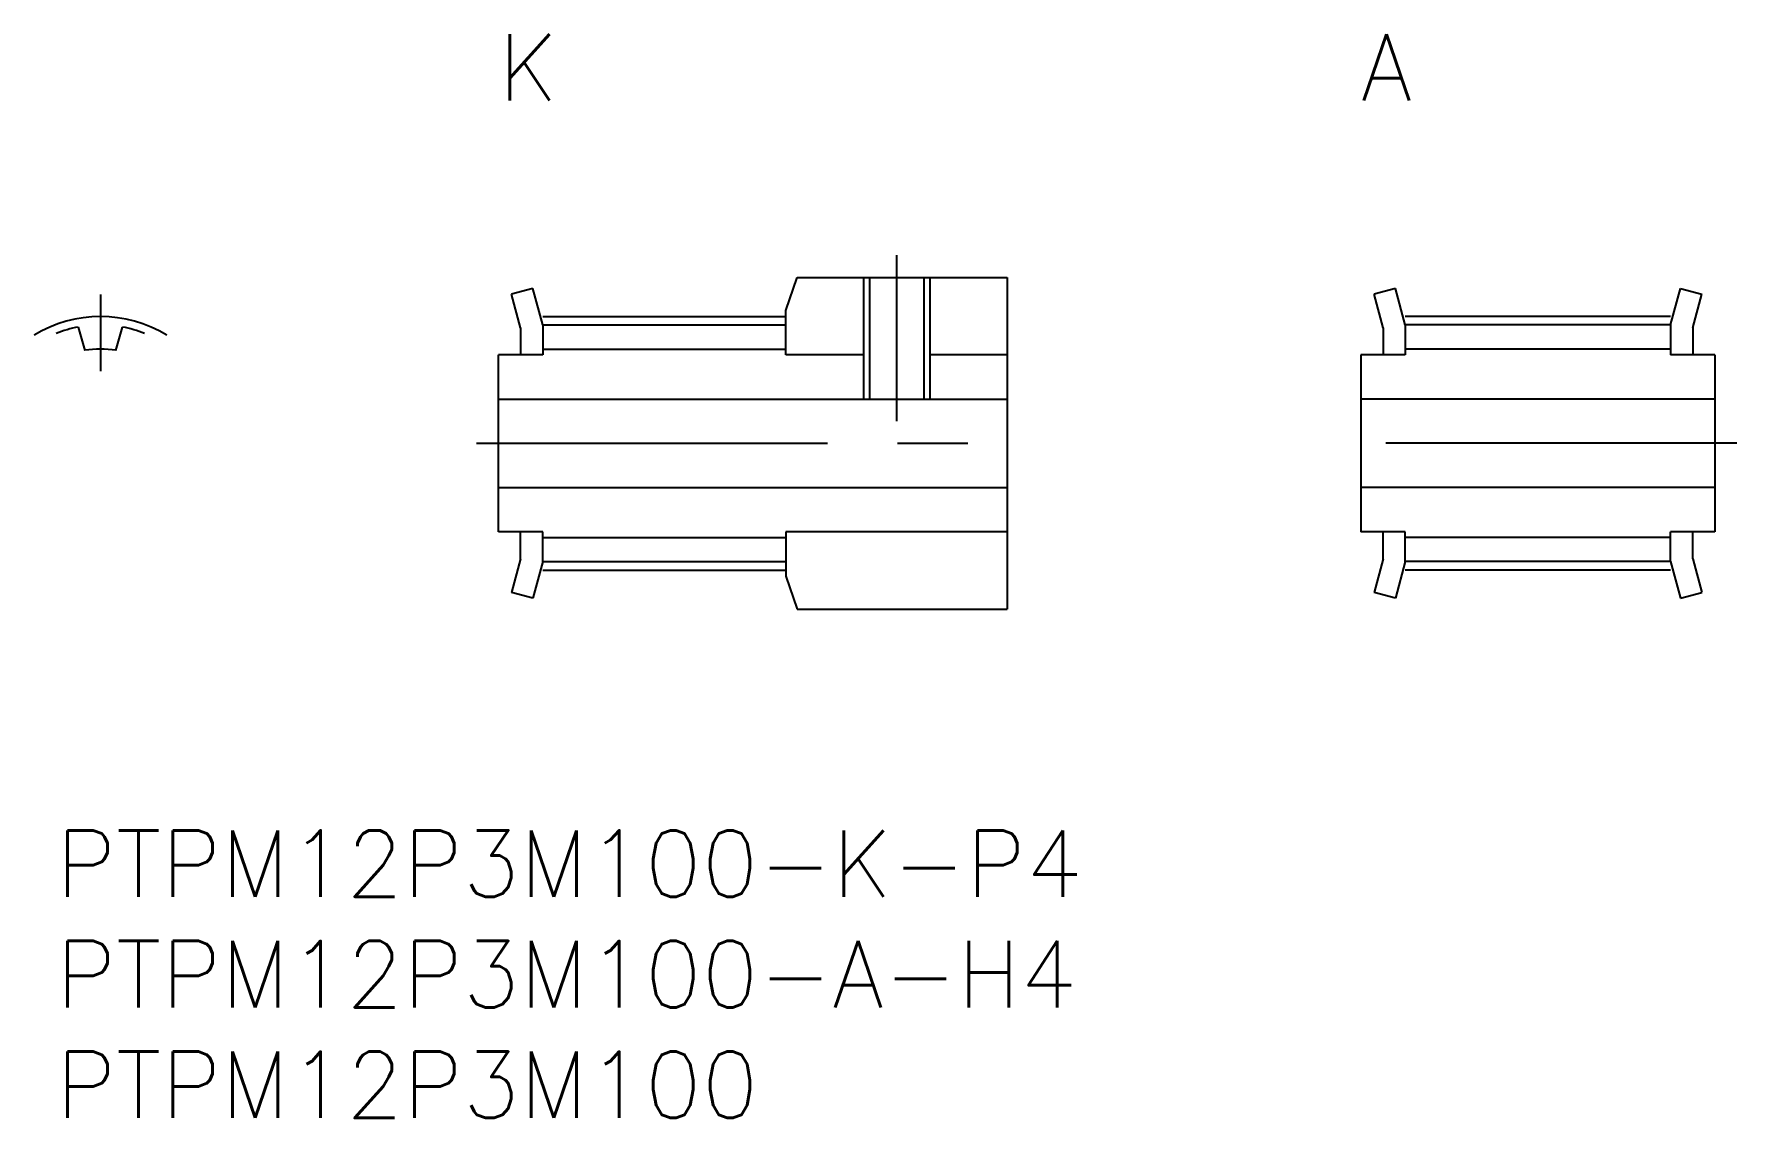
# Model space of a CAD drawing. Extents: x -1 to 76, y -13 to 36.
import ezdxf

# ---------------------------------------------------------------- set-up
doc = ezdxf.new("R2010")
doc.units = 0
doc.header["$LTSCALE"] = 0.5
doc.linetypes.add('CENTER', pattern=[50.8, 31.75, -6.35, 6.35, -6.35])
for name, color, linetype in [('MSM_CENTER', 1, 'CENTER'), ('MSM_CONTINUOUS', 7, 'CONTINUOUS'), ('MSM_NARROW', 5, 'CONTINUOUS'), ('MSM_PART_NUMBER', 7, 'CONTINUOUS')]:
    doc.layers.add(name, color=color, linetype=linetype)
doc.styles.get("Standard").update_dxf_attribs({"font": 'txt.shx', "height": 3, "bigfont": 'bigfont.shx'})

# ---------------------------------------------------------------- blocks, each defined once
blk = doc.blocks.new('*U97')
at = {"layer": 'MSM_PART_NUMBER'}
blk.add_text('PTPM12P3M100-K-P4', height=3, dxfattribs=at).set_placement((0, -3))
blk = doc.blocks.new('*U98')
at = {"layer": 'MSM_PART_NUMBER'}
blk.add_text('PTPM12P3M100-A-H4', height=3, dxfattribs=at).set_placement((0, -8))
blk = doc.blocks.new('*U99')
at = {"layer": 'MSM_PART_NUMBER'}
blk.add_text('PTPM12P3M100', height=3, dxfattribs=at).set_placement((0, -13))
blk = doc.blocks.new('*U100')
at = {"layer": 'MSM_PART_NUMBER'}
blk.add_text('K', height=3, dxfattribs=at).set_placement((20, 33))
blk = doc.blocks.new('*U101')
at = {"layer": 'MSM_PART_NUMBER'}
blk.add_text('A', height=3, dxfattribs=at).set_placement((59, 33))

msp = doc.modelspace()

# ---------------------------------------------------------------- linework, layer by layer
at = {"layer": 'MSM_CENTER'}
for p, q in [((38, 26), (38, 18.5)), ((2, 24.23), (2, 20.76)), ((22, 23.23), (33, 23.23)), ((73, 23.23), (61, 23.23)), ((19, 17.5), (44, 17.5)), ((76, 17.5), (58, 17.5)), ((22, 11.77), (33, 11.77)), ((73, 11.77), (61, 11.77))]:
    msp.add_line(p, q, dxfattribs=at)
msp.add_arc((2, 17.5), 5.73, 58.42863, 121.57137, dxfattribs=at)
at = {"layer": 'MSM_CONTINUOUS'}
for p, q in [((33, 23.5), (33.5, 25)), ((33.5, 25), (43, 25)), ((36.77, 25), (36.77, 19.5)), ((39.229, 25), (39.229, 19.5)), ((43, 25), (43, 10)), ((21.558, 24.5), (20.592, 24.241)), ((21, 22.718), (20.592, 24.241)), ((22, 22.85), (21.558, 24.5)), ((60.558, 24.5), (59.592, 24.241)), ((60, 22.718), (59.592, 24.241)), ((61, 22.85), (60.558, 24.5)), ((73, 22.85), (73.442, 24.5)), ((73.442, 24.5), (74.408, 24.241)), ((74, 22.718), (74.408, 24.241)), ((33, 21.5), (33, 23.5)), ((1, 22.756), (1.3, 21.702)), ((2.7, 21.702), (3, 22.756)), ((21, 22.718), (21, 21.5)), ((22, 22.85), (33, 22.85)), ((22, 22.85), (22, 21.5)), ((60, 22.718), (60, 21.5)), ((61, 22.85), (61, 21.5)), ((73, 22.85), (61, 22.85)), ((73, 22.85), (73, 21.5)), ((74, 22.718), (74, 21.5)), ((22, 21.76), (33, 21.76)), ((73, 21.76), (61, 21.76)), ((20, 13.5), (20, 21.5)), ((22, 21.5), (20, 21.5)), ((36.5, 21.5), (33, 21.5)), ((43, 21.5), (39.5, 21.5)), ((61, 21.5), (59, 21.5)), ((59, 21.5), (59, 13.5)), ((75, 21.5), (73, 21.5)), ((75, 21.5), (75, 13.5)), ((20, 19.5), (43, 19.5)), ((75, 19.5), (59, 19.5)), ((20, 15.5), (43, 15.5)), ((75, 15.5), (59, 15.5)), ((22, 13.5), (20, 13.5)), ((21, 12.282), (21, 13.5)), ((22, 12.15), (22, 13.5)), ((22, 13.24), (33, 13.24)), ((33, 13.5), (33, 11.5)), ((43, 13.5), (33, 13.5)), ((61, 13.5), (59, 13.5)), ((60, 12.282), (60, 13.5)), ((61, 12.15), (61, 13.5)), ((73, 13.24), (61, 13.24)), ((75, 13.5), (73, 13.5)), ((73, 12.15), (73, 13.5)), ((74, 12.282), (74, 13.5)), ((21, 12.282), (20.592, 10.759)), ((22, 12.15), (21.558, 10.5)), ((22, 12.15), (33, 12.15)), ((60, 12.282), (59.592, 10.759)), ((61, 12.15), (60.558, 10.5)), ((73, 12.15), (61, 12.15)), ((73, 12.15), (73.442, 10.5)), ((74, 12.282), (74.408, 10.759)), ((33, 11.5), (33.5, 10)), ((21.558, 10.5), (20.592, 10.759)), ((60.558, 10.5), (59.592, 10.759)), ((73.442, 10.5), (74.408, 10.759)), ((33.5, 10), (43, 10))]:
    msp.add_line(p, q, dxfattribs=at)
for radius, start, end in [(5.35, 100.77285, 111.95213), (5.35, 68.04787, 79.22715), (4.26, 80.5427, 99.4573)]:
    msp.add_arc((2, 17.5), radius, start, end, dxfattribs=at)
at = {"layer": 'MSM_NARROW'}
for p, q in [((36.5, 25), (36.5, 19.5)), ((39.5, 25), (39.5, 19.5))]:
    msp.add_line(p, q, dxfattribs=at)

# ---------------------------------------------------------------- block references
at = {"layer": 'MSM_CONTINUOUS'}
for name in ['*U100', '*U101', '*U97', '*U98', '*U99']:
    msp.add_blockref(name, (0, 0), dxfattribs=at)

doc.saveas('drawing.dxf')
